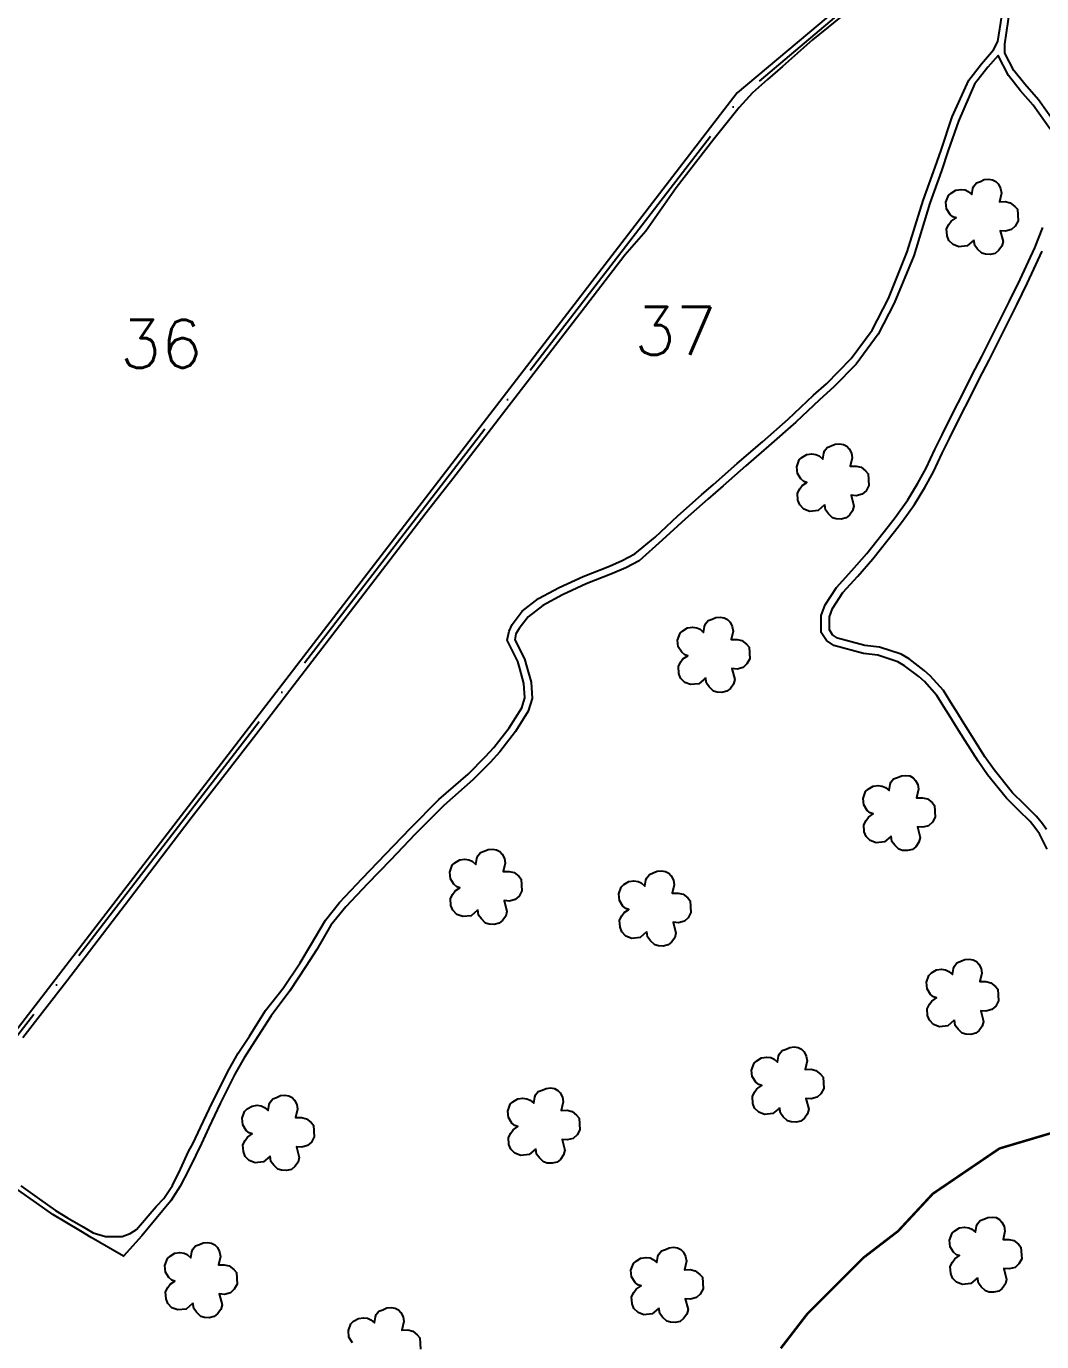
# Model space of a CAD drawing. Extents: x 745198 to 748348, y 7820251 to 7824706.
# Drawn here: x 746280 to 746692, y 7821725 to 7822259 of the extents above; entities that cross this region are included whole.
import ezdxf

# ---------------------------------------------------------------- set-up
doc = ezdxf.new("R2010")
doc.units = 0
doc.header["$MEASUREMENT"] = 0
doc.linetypes.add('ACAD_ISO04W100', pattern=[30, 24, -3, 0, -3])
doc.linetypes.add('CONTINUO', pattern=[0])
for name, color, linetype in [('0114000438', 1, 'Continuous'), ('0114000438036', 5, 'Continuous'), ('0114000438037', 5, 'Continuous'), ('0114000438038', 5, 'Continuous'), ('CORREGO', 174, 'Continuous'), ('SIMBOLO ARVORE', 118, 'Continuous'), ('TEXTO_NUN_TAL', 7, 'Continuous')]:
    doc.layers.add(name, color=color, linetype=linetype)
doc.layers.add('REDE_DE_LUZ', color=6, linetype='Continuous', lineweight=90)
doc.styles.add('SIMPLEX', font='simplex', dxfattribs={"height": 0.2})

msp = doc.modelspace()

# ---------------------------------------------------------------- linework, layer by layer
at = {"layer": '0114000438'}
for points in [[(746695.67, 7822217.66), (746688.73, 7822227.4), (746683.64, 7822233.33), (746678.74, 7822239.48), (746674.51, 7822247.6), (746670.37, 7822242.85), (746664.9, 7822236.04), (746658.43, 7822221.01), (746654.29, 7822209.08), (746651.53, 7822200.75), (746646.78, 7822187.6), (746640.31, 7822166.27), (746632.27, 7822146.96), (746625.8, 7822134.37), (746616.86, 7822122.28), (746607.77, 7822112.99), (746601.97, 7822107.72), (746592.32, 7822098.74), (746581.38, 7822089.08), (746572.02, 7822080.91), (746562.83, 7822072.85), (746556.65, 7822067.44), (746547.42, 7822059.3), (746538.11, 7822050.75), (746528.75, 7822042.38), (746523.26, 7822039.55), (746517.95, 7822037.18), (746507.23, 7822032.96), (746497.64, 7822028.49), (746489.61, 7822024.27), (746483.61, 7822019.56), (746479.94, 7822014.82), (746478.68, 7822012.75), (746478.22, 7822010.26), (746482.16, 7822002.6), (746483.14, 7821999.11), (746484.84, 7821993.07), (746485.28, 7821986.48), (746483.69, 7821981.31), (746478.51, 7821973.01), (746472.15, 7821964.72), (746468.27, 7821960.49), (746461.18, 7821953.34), (746449.33, 7821942.97), (746437.73, 7821931.28), (746427.7, 7821920.79), (746418.35, 7821911.08), (746409.6, 7821901.79), (746403.55, 7821894.42), (746397.78, 7821884.52), (746393.32, 7821877.51), (746386.83, 7821867.63), (746379.28, 7821857.48), (746372.59, 7821847.25), (746368.25, 7821840.51), (746364.48, 7821833.85), (746358.51, 7821821.86), (746353.99, 7821812.13), (746350.89, 7821805.66), (746348.63, 7821800.9), (746345.63, 7821794.85), (746342.31, 7821788.28), (746338.53, 7821782.44), (746335.08, 7821778.38), (746326.72, 7821768.22), (746319.26, 7821759.87), (746306.2, 7821767.53), (746301.91, 7821770.09), (746295.57, 7821773.8), (746290.6, 7821776.81), (746284.04, 7821781.47), (746276.4, 7821786.8)], [(746694.47, 7821925.28), (746691.34, 7821931.47), (746689.51, 7821933.99), (746687.54, 7821936.43), (746682.81, 7821941.1), (746677.96, 7821945.88), (746670.23, 7821955.44), (746666.4, 7821960.91), (746661.14, 7821969.25), (746657.93, 7821974.42), (746654.7, 7821979.66), (746653.19, 7821982.01), (746649.65, 7821987.68), (746644.63, 7821993.33), (746642.39, 7821995.31), (746636.56, 7821999.74), (746633.74, 7822001.37), (746625.67, 7822004.04), (746619.8, 7822004.67), (746607.82, 7822007.89), (746604.88, 7822010.03), (746602.71, 7822013.27), (746602.68, 7822020.2), (746604.25, 7822024.44), (746608.87, 7822031.53), (746615.12, 7822038.38), (746621.16, 7822045.27), (746629.88, 7822056.26), (746632.69, 7822059.91), (746637.83, 7822067.07), (746641.94, 7822073.85), (746645.3, 7822079.95), (746648.79, 7822087.56), (746651.8, 7822093.47), (746655.93, 7822101.78), (746660.62, 7822111.06), (746663.91, 7822117.6), (746667.9, 7822125.38), (746679.21, 7822147.84), (746683.44, 7822156.68), (746689.42, 7822169.43), (746692.68, 7822177.72)]]:
    msp.add_lwpolyline(points, dxfattribs=at)
msp.add_lwpolyline([(746319.5, 7821759.44), (746319.5, 7821759.44)], close=True, dxfattribs=at)
at = {"layer": '0114000438036'}
msp.add_lwpolyline([(746666.9, 7822315.06), (746568.52, 7822232.41), (746257.17, 7821827.58)], dxfattribs=at)
at = {"layer": '0114000438037'}
for points in [[(746617.7, 7822269.02), (746605.46, 7822259.1), (746599.15, 7822253.99), (746592.99, 7822248.62), (746586.95, 7822243.2), (746580.82, 7822237.85), (746574.82, 7822232.43), (746569.32, 7822226.52), (746559.1, 7822213.67), (746543.8, 7822193.92), (746531.44, 7822176.24), (746522.97, 7822166.45), (746506.89, 7822145.66), (746474.58, 7822103.63), (746453.01, 7822075.72), (746442.2, 7822061.79), (746422.7, 7822036.35), (746388.65, 7821991.92), (746372.96, 7821971.69), (746357.21, 7821951.23), (746346.74, 7821937.88), (746327.35, 7821912.31), (746296.19, 7821871.67), (746278.32, 7821848.63)], [(746277.57, 7821788.41), (746285.19, 7821783.11), (746291.7, 7821778.48), (746296.59, 7821775.52), (746302.93, 7821771.81), (746307.01, 7821769.37), (746312.03, 7821767.85), (746318.67, 7821767.83), (746321.98, 7821769.04), (746324.49, 7821770.69), (746332.59, 7821780.13), (746335.68, 7821783.26), (746339.13, 7821788.61), (746342.42, 7821795.19), (746345.68, 7821802.39), (746347.58, 7821805.75), (746350.54, 7821812.16), (746355.49, 7821822.49), (746362.18, 7821835.88), (746365.84, 7821842.37), (746370.42, 7821849.21), (746377, 7821859.63), (746384.11, 7821868.77), (746391.08, 7821879.01), (746395.22, 7821886.12), (746401.29, 7821896.33), (746406.98, 7821903.55), (746416.26, 7821913.36), (746425.86, 7821923.38), (746435.82, 7821933.78), (746447.36, 7821945.37), (746459.34, 7821955.74), (746466.28, 7821962.92), (746469.71, 7821966.58), (746475.97, 7821974.54), (746481.09, 7821982.61), (746482.3, 7821986.71), (746481.84, 7821992.57), (746480.28, 7821998.59), (746479.4, 7822001.41), (746475.11, 7822010.07), (746475.91, 7822013.83), (746477.08, 7822016.51), (746481.25, 7822021.9), (746487.81, 7822027.05), (746496.18, 7822031.45), (746505.93, 7822035.99), (746516.67, 7822040.22), (746521.83, 7822042.53), (746526.94, 7822045.15), (746535.24, 7822051.92), (746544.38, 7822060.58), (746554.04, 7822069.11), (746558.96, 7822073.29), (746568.5, 7822081.94), (746578.86, 7822090.71), (746589.22, 7822099.93), (746599.54, 7822109.6), (746604.82, 7822114.26), (746614.89, 7822124.52), (746623.4, 7822135.98), (746629.97, 7822148.93), (746637.65, 7822167.82), (746644.1, 7822188.66), (746648.98, 7822202.29), (746651.4, 7822209.19), (746655.84, 7822222.69), (746662.59, 7822237.6), (746667.8, 7822244.17), (746672.62, 7822249.89), (746674.44, 7822253.24), (746676.45, 7822266.1)]]:
    msp.add_lwpolyline(points, dxfattribs=at)
at = {"layer": '0114000438038'}
for points in [[(746698.26, 7822219.38), (746690.93, 7822229.62), (746685.41, 7822235.99), (746680.96, 7822241.52), (746677.28, 7822248.5), (746677.24, 7822252.23), (746679.3, 7822266)], [(746694.17, 7821933.19), (746692.13, 7821935.99), (746689.99, 7821938.65), (746685.12, 7821943.45), (746680.41, 7821948.1), (746680.41, 7821948.1), (746672.87, 7821957.42), (746669.15, 7821962.74), (746663.94, 7821971), (746660.73, 7821976.16), (746657.49, 7821981.42), (746655.98, 7821983.77), (746652.3, 7821989.67), (746646.97, 7821995.67), (746644.48, 7821997.86), (746638.39, 7822002.49), (746635.1, 7822004.4), (746626.37, 7822007.28), (746620.41, 7822007.92), (746609.27, 7822010.92), (746607.29, 7822012.35), (746606.01, 7822014.28), (746605.98, 7822019.61), (746607.22, 7822022.95), (746611.49, 7822029.51), (746617.58, 7822036.17), (746623.7, 7822043.16), (746632.48, 7822054.23), (746635.33, 7822057.94), (746640.59, 7822065.25), (746644.8, 7822072.2), (746648.25, 7822078.47), (746651.76, 7822086.12), (746654.75, 7822091.98), (746658.88, 7822100.3), (746663.57, 7822109.57), (746666.85, 7822116.11), (746670.84, 7822123.88), (746682.17, 7822146.39), (746686.43, 7822155.27), (746692.45, 7822168.12)]]:
    msp.add_lwpolyline(points, dxfattribs=at)
at = {"layer": 'CORREGO', "const_width": 1}
msp.add_lwpolyline([(746586.24, 7821722.45), (746597.07, 7821736.52), (746619.82, 7821759.26), (746633.9, 7821770.08), (746647.99, 7821785.24), (746675.07, 7821803.64), (746715.15, 7821815.55)], dxfattribs=at)
at = {"layer": 'REDE_DE_LUZ', "color": 6, "linetype": 'ACAD_ISO04W100', "lineweight": -3, "ltscale": 5, "elevation": 665.59, "flags": 128}
msp.add_lwpolyline([(747357.33, 7822895.62), (746570.26, 7822231.12), (746245.68, 7821809.95), (746245.68, 7821809.95)], dxfattribs=at)
at = {"layer": 'SIMBOLO ARVORE', "linetype": 'CONTINUO'}
for points in [[(746664.6, 7822172.52, 0), (746661.96, 7822170.3, 0), (746658.6, 7822169.91, 0), (746656.21, 7822170.84, 0), (746654.51, 7822172.51, 0), (746653.81, 7822174.42, 0), (746653.62, 7822177.25, 0), (746654.53, 7822179.03, 0), (746655.5, 7822180.35, 0), (746657.43, 7822181.66, 0), (746656.2, 7822182.05, 0), (746654.99, 7822183.05, 0), (746653.56, 7822185.3, 0), (746653.3, 7822187.98, 0), (746654.33, 7822190.77, 0), (746655.42, 7822191.76, 0), (746657.39, 7822192.97, 0), (746659.46, 7822193.25, 0), (746661.12, 7822193.01, 0), (746662.42, 7822192.41, 0), (746663.86, 7822191.12, 0), (746664.29, 7822193.57, 0), (746664.65, 7822194.55, 0), (746665.73, 7822195.91, 0), (746667.32, 7822196.49, 0), (746668.88, 7822197.18, 0), (746670.63, 7822197.34, 0), (746672.29, 7822197.11, 0), (746673.63, 7822196.4, 0), (746674.63, 7822195.32, 0), (746675.51, 7822193.59, 0), (746675.85, 7822191.67, 0), (746675.06, 7822188.24, 0), (746677.46, 7822188.28, 0), (746679.44, 7822187.8, 0), (746681.31, 7822186.32, 0), (746682.35, 7822185.13, 0), (746682.63, 7822180.41, 0), (746681.48, 7822178.3, 0), (746679.94, 7822176.89, 0), (746677.52, 7822176.25, 0), (746675.4, 7822176.44, 0), (746676.53, 7822172.03, 0), (746676.01, 7822170.15, 0), (746674.74, 7822168.36, 0), (746673.34, 7822167.24, 0), (746671.35, 7822166.75, 0), (746669.37, 7822166.87, 0), (746667.89, 7822167.29, 0), (746666.19, 7822168.96, 0), (746665.04, 7822170.47, 0), (746664.68, 7822172.75, 0)], [(746604.02, 7822065.06, 0), (746601.38, 7822062.84, 0), (746598.02, 7822062.45, 0), (746595.62, 7822063.39, 0), (746593.93, 7822065.05, 0), (746593.23, 7822066.96, 0), (746593.04, 7822069.79, 0), (746593.95, 7822071.57, 0), (746594.92, 7822072.89, 0), (746596.85, 7822074.2, 0), (746595.62, 7822074.59, 0), (746594.41, 7822075.59, 0), (746592.98, 7822077.84, 0), (746592.72, 7822080.52, 0), (746593.75, 7822083.31, 0), (746594.83, 7822084.31, 0), (746596.81, 7822085.51, 0), (746598.88, 7822085.79, 0), (746600.53, 7822085.55, 0), (746601.84, 7822084.95, 0), (746603.28, 7822083.67, 0), (746603.71, 7822086.11, 0), (746604.07, 7822087.09, 0), (746605.14, 7822088.45, 0), (746606.74, 7822089.03, 0), (746608.3, 7822089.72, 0), (746610.05, 7822089.88, 0), (746611.7, 7822089.65, 0), (746613.05, 7822088.94, 0), (746614.05, 7822087.86, 0), (746614.93, 7822086.13, 0), (746615.27, 7822084.21, 0), (746614.47, 7822080.78, 0), (746616.87, 7822080.82, 0), (746618.86, 7822080.34, 0), (746620.73, 7822078.86, 0), (746621.77, 7822077.67, 0), (746622.05, 7822072.95, 0), (746620.89, 7822070.84, 0), (746619.36, 7822069.44, 0), (746616.94, 7822068.79, 0), (746614.82, 7822068.98, 0), (746615.95, 7822064.57, 0), (746615.43, 7822062.69, 0), (746614.16, 7822060.9, 0), (746612.76, 7822059.78, 0), (746610.76, 7822059.29, 0), (746608.79, 7822059.41, 0), (746607.31, 7822059.83, 0), (746605.61, 7822061.5, 0), (746604.45, 7822063.01, 0), (746604.1, 7822065.29, 0)], [(746555.63, 7821994.66, 0), (746552.99, 7821992.45, 0), (746549.63, 7821992.06, 0), (746547.24, 7821992.99, 0), (746545.54, 7821994.66, 0), (746544.84, 7821996.57, 0), (746544.65, 7821999.39, 0), (746545.56, 7822001.17, 0), (746546.53, 7822002.49, 0), (746548.46, 7822003.8, 0), (746547.23, 7822004.19, 0), (746546.02, 7822005.2, 0), (746544.59, 7822007.44, 0), (746544.33, 7822010.12, 0), (746545.36, 7822012.91, 0), (746546.44, 7822013.91, 0), (746548.42, 7822015.11, 0), (746550.49, 7822015.39, 0), (746552.14, 7822015.15, 0), (746553.45, 7822014.55, 0), (746554.89, 7822013.27, 0), (746555.32, 7822015.72, 0), (746555.68, 7822016.69, 0), (746556.75, 7822018.05, 0), (746558.35, 7822018.64, 0), (746559.91, 7822019.33, 0), (746561.66, 7822019.49, 0), (746563.32, 7822019.25, 0), (746564.66, 7822018.54, 0), (746565.66, 7822017.46, 0), (746566.54, 7822015.73, 0), (746566.88, 7822013.81, 0), (746566.08, 7822010.38, 0), (746568.48, 7822010.42, 0), (746570.47, 7822009.94, 0), (746572.34, 7822008.46, 0), (746573.38, 7822007.27, 0), (746573.66, 7822002.56, 0), (746572.5, 7822000.45, 0), (746570.97, 7821999.04, 0), (746568.55, 7821998.39, 0), (746566.43, 7821998.58, 0), (746567.56, 7821994.17, 0), (746567.04, 7821992.3, 0), (746565.77, 7821990.5, 0), (746564.37, 7821989.39, 0), (746562.37, 7821988.9, 0), (746560.4, 7821989.02, 0), (746558.92, 7821989.44, 0), (746557.22, 7821991.11, 0), (746556.06, 7821992.61, 0), (746555.71, 7821994.89, 0)], [(746630.97, 7821930.39, 0), (746628.33, 7821928.17, 0), (746624.97, 7821927.78, 0), (746622.57, 7821928.71, 0), (746620.88, 7821930.38, 0), (746620.18, 7821932.29, 0), (746619.99, 7821935.11, 0), (746620.9, 7821936.9, 0), (746621.87, 7821938.21, 0), (746623.8, 7821939.53, 0), (746622.57, 7821939.92, 0), (746621.36, 7821940.92, 0), (746619.93, 7821943.17, 0), (746619.67, 7821945.85, 0), (746620.7, 7821948.63, 0), (746621.78, 7821949.63, 0), (746623.76, 7821950.84, 0), (746625.83, 7821951.12, 0), (746627.48, 7821950.88, 0), (746628.79, 7821950.27, 0), (746630.23, 7821948.99, 0), (746630.66, 7821951.44, 0), (746631.02, 7821952.42, 0), (746632.09, 7821953.77, 0), (746633.69, 7821954.36, 0), (746635.25, 7821955.05, 0), (746637, 7821955.21, 0), (746638.66, 7821954.98, 0), (746640, 7821954.26, 0), (746641, 7821953.18, 0), (746641.88, 7821951.46, 0), (746642.22, 7821949.53, 0), (746641.42, 7821946.11, 0), (746643.82, 7821946.14, 0), (746645.81, 7821945.67, 0), (746647.68, 7821944.18, 0), (746648.72, 7821943, 0), (746649, 7821938.28, 0), (746647.84, 7821936.17, 0), (746646.31, 7821934.76, 0), (746643.89, 7821934.12, 0), (746641.77, 7821934.3, 0), (746642.9, 7821929.9, 0), (746642.38, 7821928.02, 0), (746641.11, 7821926.23, 0), (746639.71, 7821925.11, 0), (746637.71, 7821924.62, 0), (746635.74, 7821924.74, 0), (746634.26, 7821925.16, 0), (746632.56, 7821926.83, 0), (746631.4, 7821928.33, 0), (746631.05, 7821930.61, 0)], [(746463.09, 7821900.42, 0), (746460.45, 7821898.2, 0), (746457.09, 7821897.82, 0), (746454.7, 7821898.75, 0), (746453, 7821900.41, 0), (746452.3, 7821902.33, 0), (746452.11, 7821905.15, 0), (746453.02, 7821906.93, 0), (746453.99, 7821908.25, 0), (746455.92, 7821909.56, 0), (746454.69, 7821909.95, 0), (746453.48, 7821910.95, 0), (746452.05, 7821913.2, 0), (746451.8, 7821915.88, 0), (746452.83, 7821918.67, 0), (746453.91, 7821919.67, 0), (746455.88, 7821920.87, 0), (746457.95, 7821921.15, 0), (746459.61, 7821920.91, 0), (746460.91, 7821920.31, 0), (746462.35, 7821919.03, 0), (746462.78, 7821921.47, 0), (746463.15, 7821922.45, 0), (746464.22, 7821923.81, 0), (746465.81, 7821924.39, 0), (746467.37, 7821925.09, 0), (746469.12, 7821925.25, 0), (746470.78, 7821925.01, 0), (746472.12, 7821924.3, 0), (746473.12, 7821923.22, 0), (746474, 7821921.49, 0), (746474.34, 7821919.57, 0), (746473.55, 7821916.14, 0), (746475.95, 7821916.18, 0), (746477.93, 7821915.7, 0), (746479.8, 7821914.22, 0), (746480.84, 7821913.03, 0), (746481.12, 7821908.32, 0), (746479.97, 7821906.2, 0), (746478.43, 7821904.8, 0), (746476.01, 7821904.15, 0), (746473.89, 7821904.34, 0), (746475.02, 7821899.93, 0), (746474.51, 7821898.06, 0), (746473.23, 7821896.26, 0), (746471.83, 7821895.15, 0), (746469.84, 7821894.66, 0), (746467.86, 7821894.78, 0), (746466.38, 7821895.2, 0), (746464.68, 7821896.86, 0), (746463.53, 7821898.37, 0), (746463.17, 7821900.65, 0)], [(746531.75, 7821891.6, 0), (746529.1, 7821889.38, 0), (746525.75, 7821888.99, 0), (746523.35, 7821889.93, 0), (746521.66, 7821891.59, 0), (746520.95, 7821893.5, 0), (746520.76, 7821896.33, 0), (746521.68, 7821898.11, 0), (746522.65, 7821899.43, 0), (746524.58, 7821900.74, 0), (746523.35, 7821901.13, 0), (746522.14, 7821902.13, 0), (746520.71, 7821904.38, 0), (746520.45, 7821907.06, 0), (746521.48, 7821909.85, 0), (746522.56, 7821910.85, 0), (746524.53, 7821912.05, 0), (746526.61, 7821912.33, 0), (746528.26, 7821912.09, 0), (746529.57, 7821911.49, 0), (746531.01, 7821910.21, 0), (746531.44, 7821912.65, 0), (746531.8, 7821913.63, 0), (746532.87, 7821914.99, 0), (746534.47, 7821915.57, 0), (746536.03, 7821916.26, 0), (746537.78, 7821916.42, 0), (746539.43, 7821916.19, 0), (746540.78, 7821915.48, 0), (746541.78, 7821914.4, 0), (746542.65, 7821912.67, 0), (746543, 7821910.75, 0), (746542.2, 7821907.32, 0), (746544.6, 7821907.36, 0), (746546.59, 7821906.88, 0), (746548.46, 7821905.4, 0), (746549.5, 7821904.21, 0), (746549.78, 7821899.49, 0), (746548.62, 7821897.38, 0), (746547.09, 7821895.98, 0), (746544.67, 7821895.33, 0), (746542.55, 7821895.52, 0), (746543.68, 7821891.11, 0), (746543.16, 7821889.23, 0), (746541.89, 7821887.44, 0), (746540.49, 7821886.32, 0), (746538.49, 7821885.83, 0), (746536.52, 7821885.95, 0), (746535.04, 7821886.37, 0), (746533.34, 7821888.04, 0), (746532.18, 7821889.55, 0), (746531.83, 7821891.83, 0)], [(746656.69, 7821855.71, 0), (746654.05, 7821853.49, 0), (746650.69, 7821853.1, 0), (746648.3, 7821854.03, 0), (746646.6, 7821855.7, 0), (746645.9, 7821857.61, 0), (746645.71, 7821860.43, 0), (746646.63, 7821862.21, 0), (746647.59, 7821863.53, 0), (746649.53, 7821864.84, 0), (746648.3, 7821865.24, 0), (746647.08, 7821866.24, 0), (746645.66, 7821868.49, 0), (746645.4, 7821871.16, 0), (746646.43, 7821873.95, 0), (746647.51, 7821874.95, 0), (746649.48, 7821876.16, 0), (746651.55, 7821876.43, 0), (746653.21, 7821876.2, 0), (746654.52, 7821875.59, 0), (746655.95, 7821874.31, 0), (746656.38, 7821876.76, 0), (746656.75, 7821877.74, 0), (746657.82, 7821879.09, 0), (746659.42, 7821879.68, 0), (746660.97, 7821880.37, 0), (746662.73, 7821880.53, 0), (746664.38, 7821880.29, 0), (746665.73, 7821879.58, 0), (746666.73, 7821878.5, 0), (746667.6, 7821876.77, 0), (746667.95, 7821874.85, 0), (746667.15, 7821871.43, 0), (746669.55, 7821871.46, 0), (746671.54, 7821870.99, 0), (746673.41, 7821869.5, 0), (746674.45, 7821868.32, 0), (746674.73, 7821863.6, 0), (746673.57, 7821861.49, 0), (746672.03, 7821860.08, 0), (746669.61, 7821859.43, 0), (746667.49, 7821859.62, 0), (746668.63, 7821855.22, 0), (746668.11, 7821853.34, 0), (746666.83, 7821851.55, 0), (746665.43, 7821850.43, 0), (746663.44, 7821849.94, 0), (746661.46, 7821850.06, 0), (746659.98, 7821850.48, 0), (746658.29, 7821852.15, 0), (746657.13, 7821853.65, 0), (746656.78, 7821855.93, 0)], [(746585.69, 7821820.05, 0), (746583.05, 7821817.83, 0), (746579.69, 7821817.44, 0), (746577.3, 7821818.37, 0), (746575.6, 7821820.04, 0), (746574.9, 7821821.95, 0), (746574.71, 7821824.77, 0), (746575.62, 7821826.55, 0), (746576.59, 7821827.87, 0), (746578.52, 7821829.18, 0), (746577.29, 7821829.58, 0), (746576.08, 7821830.58, 0), (746574.65, 7821832.83, 0), (746574.39, 7821835.5, 0), (746575.42, 7821838.29, 0), (746576.51, 7821839.29, 0), (746578.48, 7821840.5, 0), (746580.55, 7821840.77, 0), (746582.21, 7821840.54, 0), (746583.51, 7821839.93, 0), (746584.95, 7821838.65, 0), (746585.38, 7821841.1, 0), (746585.74, 7821842.08, 0), (746586.82, 7821843.43, 0), (746588.41, 7821844.02, 0), (746589.97, 7821844.71, 0), (746591.72, 7821844.87, 0), (746593.38, 7821844.63, 0), (746594.72, 7821843.92, 0), (746595.72, 7821842.84, 0), (746596.6, 7821841.11, 0), (746596.94, 7821839.19, 0), (746596.15, 7821835.77, 0), (746598.55, 7821835.8, 0), (746600.53, 7821835.33, 0), (746602.4, 7821833.84, 0), (746603.44, 7821832.66, 0), (746603.72, 7821827.94, 0), (746602.57, 7821825.83, 0), (746601.03, 7821824.42, 0), (746598.61, 7821823.77, 0), (746596.49, 7821823.96, 0), (746597.62, 7821819.56, 0), (746597.1, 7821817.68, 0), (746595.83, 7821815.89, 0), (746594.43, 7821814.77, 0), (746592.44, 7821814.28, 0), (746590.46, 7821814.4, 0), (746588.98, 7821814.82, 0), (746587.28, 7821816.49, 0), (746586.13, 7821817.99, 0), (746585.77, 7821820.27, 0)], [(746378.74, 7821800.44, 0), (746376.1, 7821798.22, 0), (746372.74, 7821797.84, 0), (746370.35, 7821798.77, 0), (746368.65, 7821800.43, 0), (746367.95, 7821802.35, 0), (746367.76, 7821805.17, 0), (746368.68, 7821806.95, 0), (746369.64, 7821808.27, 0), (746371.57, 7821809.58, 0), (746370.34, 7821809.97, 0), (746369.13, 7821810.97, 0), (746367.7, 7821813.22, 0), (746367.45, 7821815.9, 0), (746368.48, 7821818.69, 0), (746369.56, 7821819.69, 0), (746371.53, 7821820.89, 0), (746373.6, 7821821.17, 0), (746375.26, 7821820.93, 0), (746376.57, 7821820.33, 0), (746378, 7821819.05, 0), (746378.43, 7821821.49, 0), (746378.8, 7821822.47, 0), (746379.87, 7821823.83, 0), (746381.47, 7821824.41, 0), (746383.02, 7821825.11, 0), (746384.77, 7821825.27, 0), (746386.43, 7821825.03, 0), (746387.78, 7821824.32, 0), (746388.78, 7821823.24, 0), (746389.65, 7821821.51, 0), (746389.99, 7821819.59, 0), (746389.2, 7821816.16, 0), (746391.6, 7821816.2, 0), (746393.58, 7821815.72, 0), (746395.46, 7821814.24, 0), (746396.49, 7821813.05, 0), (746396.78, 7821808.33, 0), (746395.62, 7821806.22, 0), (746394.08, 7821804.82, 0), (746391.66, 7821804.17, 0), (746389.54, 7821804.36, 0), (746390.68, 7821799.95, 0), (746390.16, 7821798.07, 0), (746388.88, 7821796.28, 0), (746387.48, 7821795.17, 0), (746385.49, 7821794.68, 0), (746383.51, 7821794.8, 0), (746382.03, 7821795.22, 0), (746380.33, 7821796.88, 0), (746379.18, 7821798.39, 0), (746378.83, 7821800.67, 0)], [(746486.63, 7821803.38, 0), (746483.99, 7821801.16, 0), (746480.63, 7821800.78, 0), (746478.24, 7821801.71, 0), (746476.54, 7821803.37, 0), (746475.84, 7821805.29, 0), (746475.65, 7821808.11, 0), (746476.56, 7821809.89, 0), (746477.53, 7821811.21, 0), (746479.46, 7821812.52, 0), (746478.23, 7821812.91, 0), (746477.02, 7821813.91, 0), (746475.59, 7821816.16, 0), (746475.33, 7821818.84, 0), (746476.36, 7821821.63, 0), (746477.45, 7821822.63, 0), (746479.42, 7821823.83, 0), (746481.49, 7821824.11, 0), (746483.15, 7821823.87, 0), (746484.45, 7821823.27, 0), (746485.89, 7821821.99, 0), (746486.32, 7821824.43, 0), (746486.68, 7821825.41, 0), (746487.76, 7821826.77, 0), (746489.35, 7821827.35, 0), (746490.91, 7821828.05, 0), (746492.66, 7821828.21, 0), (746494.32, 7821827.97, 0), (746495.66, 7821827.26, 0), (746496.66, 7821826.18, 0), (746497.54, 7821824.45, 0), (746497.88, 7821822.53, 0), (746497.09, 7821819.1, 0), (746499.49, 7821819.14, 0), (746501.47, 7821818.66, 0), (746503.34, 7821817.18, 0), (746504.38, 7821815.99, 0), (746504.66, 7821811.28, 0), (746503.51, 7821809.16, 0), (746501.97, 7821807.76, 0), (746499.55, 7821807.11, 0), (746497.43, 7821807.3, 0), (746498.56, 7821802.89, 0), (746498.04, 7821801.02, 0), (746496.77, 7821799.22, 0), (746495.37, 7821798.11, 0), (746493.38, 7821797.62, 0), (746491.4, 7821797.74, 0), (746489.92, 7821798.16, 0), (746488.22, 7821799.82, 0), (746487.07, 7821801.33, 0), (746486.71, 7821803.61, 0)], [(746666.07, 7821750.97, 0), (746663.43, 7821748.75, 0), (746660.07, 7821748.37, 0), (746657.68, 7821749.3, 0), (746655.98, 7821750.96, 0), (746655.28, 7821752.87, 0), (746655.09, 7821755.7, 0), (746656, 7821757.48, 0), (746656.97, 7821758.8, 0), (746658.9, 7821760.11, 0), (746657.67, 7821760.5, 0), (746656.46, 7821761.5, 0), (746655.03, 7821763.75, 0), (746654.77, 7821766.43, 0), (746655.8, 7821769.22, 0), (746656.89, 7821770.22, 0), (746658.86, 7821771.42, 0), (746660.93, 7821771.7, 0), (746662.58, 7821771.46, 0), (746663.89, 7821770.86, 0), (746665.33, 7821769.58, 0), (746665.76, 7821772.02, 0), (746666.12, 7821773, 0), (746667.2, 7821774.36, 0), (746668.79, 7821774.94, 0), (746670.35, 7821775.63, 0), (746672.1, 7821775.79, 0), (746673.76, 7821775.56, 0), (746675.1, 7821774.85, 0), (746676.1, 7821773.77, 0), (746676.98, 7821772.04, 0), (746677.32, 7821770.12, 0), (746676.52, 7821766.69, 0), (746678.92, 7821766.73, 0), (746680.91, 7821766.25, 0), (746682.78, 7821764.77, 0), (746683.82, 7821763.58, 0), (746684.1, 7821758.86, 0), (746682.94, 7821756.75, 0), (746681.41, 7821755.35, 0), (746678.99, 7821754.7, 0), (746676.87, 7821754.89, 0), (746678, 7821750.48, 0), (746677.48, 7821748.6, 0), (746676.21, 7821746.81, 0), (746674.81, 7821745.69, 0), (746672.81, 7821745.21, 0), (746670.84, 7821745.32, 0), (746669.36, 7821745.75, 0), (746667.66, 7821747.41, 0), (746666.5, 7821748.92, 0), (746666.15, 7821751.2, 0)], [(746347.36, 7821740.65, 0), (746344.72, 7821738.43, 0), (746341.36, 7821738.04, 0), (746338.96, 7821738.97, 0), (746337.27, 7821740.64, 0), (746336.57, 7821742.55, 0), (746336.38, 7821745.38, 0), (746337.29, 7821747.16, 0), (746338.26, 7821748.48, 0), (746340.19, 7821749.79, 0), (746338.96, 7821750.18, 0), (746337.75, 7821751.18, 0), (746336.32, 7821753.43, 0), (746336.06, 7821756.11, 0), (746337.09, 7821758.9, 0), (746338.17, 7821759.89, 0), (746340.15, 7821761.1, 0), (746342.22, 7821761.38, 0), (746343.87, 7821761.14, 0), (746345.18, 7821760.54, 0), (746346.62, 7821759.25, 0), (746347.05, 7821761.7, 0), (746347.41, 7821762.68, 0), (746348.48, 7821764.04, 0), (746350.08, 7821764.62, 0), (746351.64, 7821765.31, 0), (746353.39, 7821765.47, 0), (746355.04, 7821765.24, 0), (746356.39, 7821764.53, 0), (746357.39, 7821763.45, 0), (746358.27, 7821761.72, 0), (746358.61, 7821759.79, 0), (746357.81, 7821756.37, 0), (746360.21, 7821756.41, 0), (746362.2, 7821755.93, 0), (746364.07, 7821754.45, 0), (746365.11, 7821753.26, 0), (746365.39, 7821748.54, 0), (746364.23, 7821746.43, 0), (746362.7, 7821745.02, 0), (746360.28, 7821744.38, 0), (746358.16, 7821744.57, 0), (746359.29, 7821740.16, 0), (746358.77, 7821738.28, 0), (746357.5, 7821736.49, 0), (746356.1, 7821735.37, 0), (746354.1, 7821734.88, 0), (746352.13, 7821735, 0), (746350.65, 7821735.42, 0), (746348.95, 7821737.09, 0), (746347.79, 7821738.6, 0), (746347.44, 7821740.88, 0)], [(746536.65, 7821738.69, 0), (746534.01, 7821736.47, 0), (746530.65, 7821736.08, 0), (746528.26, 7821737.01, 0), (746526.56, 7821738.68, 0), (746525.86, 7821740.59, 0), (746525.67, 7821743.42, 0), (746526.58, 7821745.2, 0), (746527.55, 7821746.52, 0), (746529.48, 7821747.83, 0), (746528.25, 7821748.22, 0), (746527.04, 7821749.22, 0), (746525.61, 7821751.47, 0), (746525.35, 7821754.15, 0), (746526.38, 7821756.93, 0), (746527.47, 7821757.93, 0), (746529.44, 7821759.14, 0), (746531.51, 7821759.42, 0), (746533.17, 7821759.18, 0), (746534.47, 7821758.57, 0), (746535.91, 7821757.29, 0), (746536.34, 7821759.74, 0), (746536.71, 7821760.72, 0), (746537.78, 7821762.08, 0), (746539.37, 7821762.66, 0), (746540.93, 7821763.35, 0), (746542.68, 7821763.51, 0), (746544.34, 7821763.28, 0), (746545.68, 7821762.57, 0), (746546.68, 7821761.49, 0), (746547.56, 7821759.76, 0), (746547.9, 7821757.83, 0), (746547.11, 7821754.41, 0), (746549.51, 7821754.45, 0), (746551.49, 7821753.97, 0), (746553.36, 7821752.49, 0), (746554.4, 7821751.3, 0), (746554.68, 7821746.58, 0), (746553.53, 7821744.47, 0), (746551.99, 7821743.06, 0), (746549.57, 7821742.42, 0), (746547.45, 7821742.6, 0), (746548.58, 7821738.2, 0), (746548.06, 7821736.32, 0), (746546.79, 7821734.53, 0), (746545.39, 7821733.41, 0), (746543.4, 7821732.92, 0), (746541.42, 7821733.04, 0), (746539.94, 7821733.46, 0), (746538.24, 7821735.13, 0), (746537.09, 7821736.64, 0), (746536.73, 7821738.92, 0)], [(746412.29, 7821724.72, 0), (746410.86, 7821726.96, 0), (746410.6, 7821729.64, 0), (746411.63, 7821732.43, 0), (746412.71, 7821733.43, 0), (746414.69, 7821734.63, 0), (746416.76, 7821734.91, 0), (746418.41, 7821734.68, 0), (746419.72, 7821734.07, 0), (746421.16, 7821732.79, 0), (746421.59, 7821735.24, 0), (746421.95, 7821736.21, 0), (746423.02, 7821737.57, 0), (746424.62, 7821738.16, 0), (746426.18, 7821738.85, 0), (746427.93, 7821739.01, 0), (746429.58, 7821738.77, 0), (746430.93, 7821738.06, 0), (746431.93, 7821736.98, 0), (746432.81, 7821735.25, 0), (746433.15, 7821733.33, 0), (746432.35, 7821729.9, 0), (746434.75, 7821729.94, 0), (746436.74, 7821729.46, 0), (746438.61, 7821727.98, 0), (746439.65, 7821726.79, 0), (746439.93, 7821722.08, 0)]]:
    msp.add_polyline3d(points, dxfattribs=at)

# ---------------------------------------------------------------- texts
at = {"layer": 'TEXTO_NUN_TAL', "linetype": 'Continuous', "style": 'SIMPLEX'}
for s, p in [('37', (746526.79, 7822125.99, 665.59)), ('36', (746317.82, 7822120.79, 665.59))]:
    msp.add_text(s, height=19.5, dxfattribs=at).set_placement(p)

doc.saveas('drawing.dxf')
